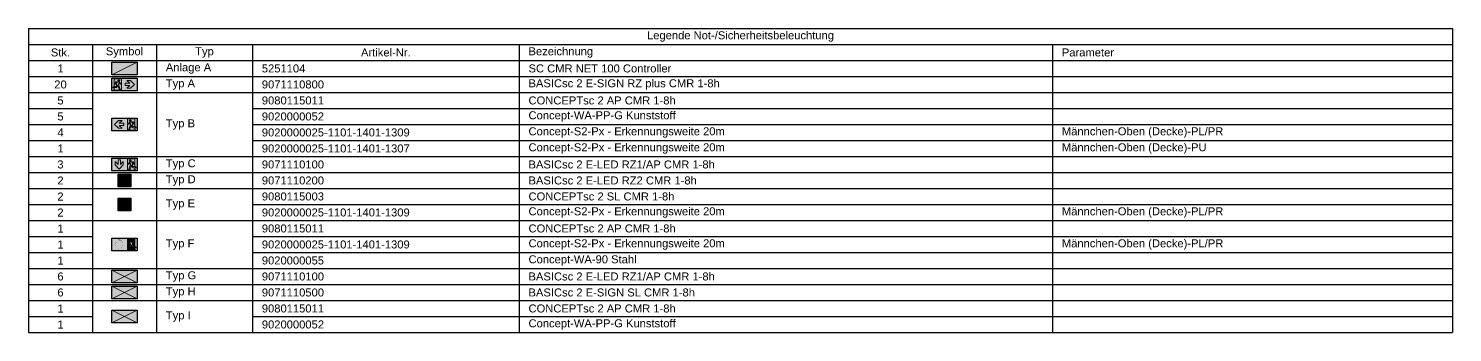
# Model space of a CAD drawing. Header units: millimetres. Extents: x 0 to 219001, y 0 to 181336.
# Drawn here: x 151183 to 219001, y 53413 to 67891 of the extents above; entities that cross this region are included whole.
import ezdxf
from ezdxf.enums import TextEntityAlignment as Align

# ---------------------------------------------------------------- set-up
doc = ezdxf.new("R2010")
doc.units = ezdxf.units.MM
doc.linetypes.add('PUNKT', pattern=[0.25, 0, -0.25])
for name, color, linetype in [('din_SIBEL_31_color_white', 255, 'Continuous'), ('din_SIBEL_70_legend_white', 7, 'Continuous'), ('din_SIBEL_70_legend_yellow', 40, 'Continuous')]:
    doc.layers.add(name, color=color, linetype=linetype)
doc.layers.add('din_SIBEL_32_color_black', color=250, linetype='Continuous', lineweight=0)
doc.layers.add('DIN_SIBEL_40_UMRISS', color=250, linetype='Continuous', plot=False)
for name, color, linetype, true_color in [('din_SIBEL_50_type_name', 114, 'Continuous', 0x20a956), ('din_SIBEL_51_typenumber', 114, 'Continuous', 0x20a956), ('din_SIBEL_52_info', 114, 'Continuous', 0x20a956), ('din_SIBEL_53_additional_1', 114, 'Continuous', 0x20a956), ('din_SIBEL_54_additional_2', 114, 'Continuous', 0x20a956), ('din_SIBEL_61_labeling', 114, 'Continuous', 0x20a956), ('din_SIBEL_70_legend_green', 114, 'Continuous', 0x20a956)]:
    doc.layers.add(name, color=color, linetype=linetype, true_color=true_color)
doc.styles.get("Standard").update_dxf_attribs({"font": 'arial.ttf'})

# ---------------------------------------------------------------- blocks, each defined once
blk = doc.blocks.new('*T232')
at = {"layer": 'din_SIBEL_70_legend_white', "color": 0, "linetype": 'ByBlock', "lineweight": -2}
for p, q in [((0, 0), (67818, 0)), ((0, 0), (0, -14478)), ((67818, 0), (67818, -14478)), ((0, -762), (67818, -762)), ((3048, -762), (3048, -6096)), ((6096, -762), (6096, -6096)), ((10668, -762), (10668, -14478)), ((23368, -762), (23368, -14478)), ((48768, -762), (48768, -14478)), ((0, -1524), (67818, -1524)), ((0, -2286), (67818, -2286)), ((0, -3048), (67818, -3048)), ((0, -3810), (3048, -3810)), ((10668, -3810), (67818, -3810)), ((0, -4572), (3048, -4572)), ((10668, -4572), (67818, -4572)), ((0, -5334), (3048, -5334)), ((10668, -5334), (67818, -5334)), ((0, -6096), (67818, -6096)), ((3048, -6096), (3048, -9144)), ((6096, -6096), (6096, -9144)), ((0, -6858), (67818, -6858)), ((0, -7620), (67818, -7620)), ((0, -8382), (3048, -8382)), ((10668, -8382), (67818, -8382)), ((0, -9144), (67818, -9144)), ((3048, -9144), (3048, -11430)), ((6096, -9144), (6096, -11430)), ((0, -9906), (3048, -9906)), ((10668, -9906), (67818, -9906)), ((0, -10668), (3048, -10668)), ((10668, -10668), (67818, -10668)), ((0, -11430), (67818, -11430)), ((3048, -11430), (3048, -14478)), ((6096, -11430), (6096, -14478)), ((0, -12192), (67818, -12192)), ((0, -12954), (67818, -12954)), ((0, -13716), (3048, -13716)), ((10668, -13716), (67818, -13716)), ((0, -14478), (67818, -14478))]:
    blk.add_line(p, q, dxfattribs=at)
at = {"layer": 'din_SIBEL_70_legend_white', "color": 0, "char_height": 381}
for s, insert, width, attachment_point in [('Legende Not-/Sicherheitsbeleuchtung', (33909, -381), 67518, 5), ('Stk.', (1524, -1143), 2748, 5), ('Symbol', (4572, -1143), 2748, 5), ('Typ', (8382, -1143), 4272, 5), ('Artikel-Nr.', (17018, -1143), 12400, 5), ('  Bezeichnung', (23518, -1143), 25100, 4), ('  Parameter', (48918, -1143), 18750, 4), ('1', (1524, -1905), 2748, 5), ('  Anlage A', (6246, -1905), 4272, 4), ('  5251104', (10818, -1905), 12400, 4), ('  SC CMR NET 100 Controller', (23518, -1905), 25100, 4), ('20', (1524, -2667), 2748, 5), ('  Typ A', (6246, -2667), 4272, 4), ('  9071110800', (10818, -2667), 12400, 4), ('  BASICsc 2 E-SIGN RZ plus CMR 1-8h', (23518, -2667), 25100, 4), ('5', (1524, -3429), 2748, 5), ('  9080115011', (10818, -3429), 12400, 4), ('  CONCEPTsc 2 AP CMR 1-8h', (23518, -3429), 25100, 4), ('5', (1524, -4191), 2748, 5), ('  9020000052', (10818, -4191), 12400, 4), ('  Concept-WA-PP-G Kunststoff', (23518, -4191), 25100, 4), ('  Typ B', (6246, -4572), 4272, 4), ('  Concept-S2-Px - Erkennungsweite 20m', (23518, -4953), 25100, 4), ('  Männchen-Oben (Decke)-PL/PR', (48918, -4953), 18750, 4), ('4', (1524, -4953), 2748, 5), ('  9020000025-1101-1401-1309', (10818, -4953), 12400, 4), ('1', (1524, -5715), 2748, 5), ('  9020000025-1101-1401-1307', (10818, -5715), 12400, 4), ('  Concept-S2-Px - Erkennungsweite 20m', (23518, -5715), 25100, 4), ('  Männchen-Oben (Decke)-PU', (48918, -5715), 18750, 4), ('3', (1524, -6477), 2748, 5), ('  Typ C', (6246, -6477), 4272, 4), ('  9071110100', (10818, -6477), 12400, 4), ('  BASICsc 2 E-LED RZ1/AP CMR 1-8h', (23518, -6477), 25100, 4), ('2', (1524, -7239), 2748, 5), ('  Typ D', (6246, -7239), 4272, 4), ('  9071110200', (10818, -7239), 12400, 4), ('  BASICsc 2 E-LED RZ2 CMR 1-8h', (23518, -7239), 25100, 4), ('2', (1524, -8001), 2748, 5), ('  Typ E', (6246, -8382), 4272, 4), ('  9080115003', (10818, -8001), 12400, 4), ('  CONCEPTsc 2 SL CMR 1-8h', (23518, -8001), 25100, 4), ('2', (1524, -8763), 2748, 5), ('  9020000025-1101-1401-1309', (10818, -8763), 12400, 4), ('  Concept-S2-Px - Erkennungsweite 20m', (23518, -8763), 25100, 4), ('  Männchen-Oben (Decke)-PL/PR', (48918, -8763), 18750, 4), ('1', (1524, -9525), 2748, 5), ('  9080115011', (10818, -9525), 12400, 4), ('  CONCEPTsc 2 AP CMR 1-8h', (23518, -9525), 25100, 4), ('1', (1524, -10287), 2748, 5), ('  Typ F', (6246, -10287), 4272, 4), ('  9020000025-1101-1401-1309', (10818, -10287), 12400, 4), ('  Concept-S2-Px - Erkennungsweite 20m', (23518, -10287), 25100, 4), ('  Männchen-Oben (Decke)-PL/PR', (48918, -10287), 18750, 4), ('  9020000055', (10818, -11049), 12400, 4), ('  Concept-WA-90 Stahl', (23518, -11049), 25100, 4), ('1', (1524, -11049), 2748, 5), ('6', (1524, -11811), 2748, 5), ('  Typ G', (6246, -11811), 4272, 4), ('  9071110100', (10818, -11811), 12400, 4), ('  BASICsc 2 E-LED RZ1/AP CMR 1-8h', (23518, -11811), 25100, 4), ('6', (1524, -12573), 2748, 5), ('  Typ H', (6246, -12573), 4272, 4), ('  9071110500', (10818, -12573), 12400, 4), ('  BASICsc 2 E-SIGN SL CMR 1-8h', (23518, -12573), 25100, 4), ('1', (1524, -13335), 2748, 5), ('  Typ I', (6246, -13716), 4272, 4), ('  9080115011', (10818, -13335), 12400, 4), ('  CONCEPTsc 2 AP CMR 1-8h', (23518, -13335), 25100, 4), ('1', (1524, -14097), 2748, 5), ('  9020000052', (10818, -14097), 12400, 4), ('  Concept-WA-PP-G Kunststoff', (23518, -14097), 25100, 4)]:
    blk.add_mtext(s, dxfattribs=dict(at, insert=insert, width=width, attachment_point=attachment_point))
blk = doc.blocks.new('STANDARDMASK_SYSTEM')
h = blk.add_hatch(color=256)
h.dxf.hatch_style = 1
h.paths.add_polyline_path([(-326, 0), (-326, -330), (326, 0)])
at = {"layer": 'din_SIBEL_31_color_white'}
h = blk.add_hatch(color=256, dxfattribs=at)
h.dxf.hatch_style = 1
h.paths.add_polyline_path([(326, 0), (-326, -330), (326, -330)])
at = {"layer": 'din_SIBEL_32_color_black'}
blk.add_line((326, 0), (-326, -330), dxfattribs=at)
blk.add_lwpolyline([(-326, -330), (-326, 0), (326, 0), (326, -330)], close=True, dxfattribs=at)
at = {"layer": 'DIN_SIBEL_40_UMRISS'}
blk.add_lwpolyline([(-326, 0), (326, 0), (326, -330), (-326, -330)], close=True, dxfattribs=at)
at = {"layer": 'din_SIBEL_50_type_name', "flags": 9}
blk.add_attdef('TYPE', (-326, 18), '', height=25, dxfattribs=at)
at = {"layer": 'din_SIBEL_51_typenumber', "flags": 8}
blk.add_attdef('TYPENUMBER', text='', height=250, dxfattribs=at).set_placement((362, -22), align=Align.TOP_LEFT)
blk.add_attdef('TYPENAME', text='', height=75, dxfattribs=at).set_placement((0, -371), align=Align.TOP_CENTER)
at = {"layer": 'din_SIBEL_52_info', "flags": 8}
blk.add_attdef('INFOTEXT', text='', height=75, dxfattribs=at).set_placement((0, -466), align=Align.TOP_CENTER)
at = {"layer": 'din_SIBEL_53_additional_1', "flags": 8}
blk.add_attdef('ADDITIONAL_1', text='', height=75, dxfattribs=at).set_placement((0, -571), align=Align.TOP_CENTER)
at = {"layer": 'din_SIBEL_54_additional_2', "flags": 8}
blk.add_attdef('ADDITIONAL_2', text='', height=75, dxfattribs=at).set_placement((0, -671), align=Align.TOP_CENTER)
blk = doc.blocks.new('STANDARDMASK_RZ_PR')
h = blk.add_hatch(color=256)
h.dxf.hatch_style = 1
h.paths.add_polyline_path([(-326, 0), (-326, -330), (328, -330), (328, 0)])
h.paths.add_polyline_path([(63, -60), (151, -60), (257, -162), (151, -263), (63, -263), (138, -192), (18, -192), (18, -132), (138, -132)], flags=16)
h.paths.add_polyline_path([(-76, -137), (-104, -137, -0.239952), (-107, -135), (-131, -103, 0.239952), (-146, -96), (-212, -96, 0.284079), (-232, -108), (-249, -141, 1), (-232, -149), (-216, -116, -0.284079), (-212, -114), (-190, -114), (-204, -152, 0.068786), (-207, -167), (-211, -218, -0.391902), (-214, -221), (-264, -221, 0.363159), (-295, -247), (-264, -247), (-214, -247, 0.391902), (-185, -220), (-181, -176), (-141, -274, 0.304268), (-127, -283), (-109, -283), (-156, -168, -0.187349), (-156, -165), (-143, -128, -0.599876), (-136, -127), (-122, -146, 0.239952), (-104, -156), (-76, -156), (-76, -291), (-95, -309), (-129, -309), (-110, -291), (-130, -291, 0.198912), (-141, -295), (-155, -309), (-282, -309), (-264, -291), (-264, -253), (-301, -253, -0.414214), (-264, -216), (-264, -21), (-76, -21)], flags=16)
h.paths.add_polyline_path([(-168, -66, -1), (-123, -66, -1)], flags=0)
h = blk.add_hatch(color=256)
h.dxf.hatch_style = 1
h.paths.add_polyline_path([(-168, -66, 1), (-123, -66, 1)])
at = {"layer": 'din_SIBEL_31_color_white'}
h = blk.add_hatch(color=256, dxfattribs=at)
h.dxf.hatch_style = 1
h.paths.add_polyline_path([(151, -60), (63, -60), (138, -132), (18, -132), (18, -192), (138, -192), (63, -263), (151, -263), (257, -162)])
h.paths.add_polyline_path([(-146, -96, -0.239952), (-131, -103), (-107, -135, 0.239952), (-104, -137), (-76, -137), (-76, -21), (-264, -21), (-264, -216, 0.414214), (-301, -253), (-264, -253), (-264, -291), (-282, -309), (-155, -309), (-141, -295, -0.198912), (-130, -291), (-110, -291), (-129, -309), (-95, -309), (-76, -291), (-76, -156), (-104, -156, -0.239952), (-122, -146), (-136, -127, 0.599876), (-143, -128), (-156, -165, 0.187349), (-156, -168), (-109, -283), (-127, -283, -0.304268), (-141, -274), (-181, -176), (-185, -220, -0.391902), (-214, -247), (-264, -247), (-295, -247, -0.363159), (-264, -221), (-214, -221, 0.391902), (-211, -218), (-207, -167, -0.068786), (-204, -152), (-190, -114), (-212, -114, 0.284079), (-216, -116), (-232, -149, -1), (-249, -141), (-232, -108, -0.284079), (-212, -96)])
h.paths.add_polyline_path([(-168, -66, -1), (-123, -66, -1)], flags=16)
at = {"layer": 'din_SIBEL_32_color_black'}
for points in [[(328, -330), (328, 0), (-326, 0), (-326, -330)], [(151, -60), (63, -60), (138, -132), (18, -132), (18, -192), (138, -192), (63, -263), (151, -263), (257, -162)]]:
    blk.add_lwpolyline(points, close=True, dxfattribs=at)
for points in [[(-76, -137), (-76, -21), (-264, -21), (-264, -216, 0.414214), (-301, -253), (-264, -253), (-264, -291), (-282, -309), (-155, -309), (-141, -295, -0.198912), (-130, -291), (-110, -291), (-129, -309), (-95, -309), (-76, -291), (-76, -156)], [(-76, -137), (-104, -137, -0.239952), (-107, -135), (-131, -103, 0.239952), (-146, -96), (-212, -96, 0.284079), (-232, -108), (-249, -141, 1), (-232, -149), (-216, -116, -0.284079), (-212, -114), (-190, -114), (-204, -152, 0.068786), (-207, -167), (-211, -218, -0.391902), (-214, -221), (-264, -221, 0.363159), (-295, -247), (-264, -247), (-214, -247, 0.391902), (-185, -220), (-181, -176), (-141, -274, 0.304268), (-127, -283), (-109, -283), (-156, -168, -0.187349), (-156, -165), (-143, -128, -0.599876), (-136, -127), (-122, -146, 0.239952), (-104, -156), (-76, -156)]]:
    blk.add_lwpolyline(points, format="xyb", dxfattribs=at)
blk.add_circle((-146, -66), 22.5, dxfattribs=at)
at = {"layer": 'DIN_SIBEL_40_UMRISS'}
blk.add_lwpolyline([(-326, 0), (328, 0), (328, -330), (-326, -330)], close=True, dxfattribs=at)
at = {"flags": 9}
for tag in ['NODEID1', 'NODEID2']:
    blk.add_attdef(tag, (0, 0), '', height=0.2, dxfattribs=at)
at = {"layer": 'din_SIBEL_50_type_name', "flags": 9}
blk.add_attdef('TYPE', (-326, 18), '', height=25, dxfattribs=at)
at = {"layer": 'din_SIBEL_51_typenumber', "flags": 8}
blk.add_attdef('TYPENUMBER', text='', height=250, dxfattribs=at).set_placement((336, 0), align=Align.TOP_LEFT)
blk.add_attdef('TYPENAME', text='', height=75, dxfattribs=at).set_placement((0, -350), align=Align.TOP_CENTER)
at = {"layer": 'din_SIBEL_52_info', "flags": 8}
blk.add_attdef('INFOTEXT', text='', height=75, dxfattribs=at).set_placement((0, -445), align=Align.TOP_CENTER)
at = {"layer": 'din_SIBEL_53_additional_1', "flags": 8}
blk.add_attdef('ADDITIONAL_1', text='', height=75, dxfattribs=at).set_placement((0, -731), align=Align.TOP_CENTER)
at = {"layer": 'din_SIBEL_54_additional_2', "flags": 8}
blk.add_attdef('ADDITIONAL_2', text='', height=75, dxfattribs=at).set_placement((0, -831), align=Align.TOP_CENTER)
at = {"layer": 'din_SIBEL_61_labeling', "flags": 8}
for tag, p in [('LABELING1', (0, -540)), ('LABELING2', (0, -635))]:
    blk.add_attdef(tag, text='', height=75, dxfattribs=at).set_placement(p, align=Align.TOP_CENTER)
blk = doc.blocks.new('STANDARDMASK_RZ_PL')
h = blk.add_hatch(color=256)
h.dxf.hatch_style = 1
h.paths.add_polyline_path([(327, 0), (-327, 0), (-327, -330), (327, -330)])
h.paths.add_polyline_path([(-149, -60), (-62, -60), (-137, -132), (-17, -132), (-17, -192), (-137, -192), (-62, -263), (-149, -263), (-255, -162)], flags=16)
edge = h.paths.add_edge_path(flags=16)
edge.add_line((78, -21), (265, -21))
edge.add_line((265, -21), (265, -216))
edge.add_arc((265, -253), 37.5, 0, 90, ccw=False)
edge.add_line((303, -253), (264, -253))
edge.add_line((264, -253), (264, -291))
edge.add_line((264, -291), (284, -309))
edge.add_line((284, -309), (157, -309))
edge.add_line((157, -309), (142, -295))
edge.add_arc((132, -306), 15, 45, 90)
edge.add_line((132, -291), (112, -291))
edge.add_line((112, -291), (130, -309))
edge.add_line((130, -309), (97, -309))
edge.add_line((97, -309), (78, -291))
edge.add_line((78, -291), (78, -156))
edge.add_line((78, -156), (106, -156))
edge.add_arc((106, -133), 22.5, 270, 323.9726)
edge.add_line((124, -146), (138, -127))
edge.add_arc((141, -129), 3.75, 20.1385, 143.9726, ccw=False)
edge.add_line((145, -128), (158, -165))
edge.add_arc((155, -166), 3.75, -22.3067, 20.1385, ccw=False)
edge.add_line((158, -168), (111, -283))
edge.add_line((111, -283), (129, -283))
edge.add_arc((129, -268), 15, 270, 337.6933)
edge.add_line((143, -274), (183, -176))
edge.add_line((183, -176), (186, -220))
edge.add_arc((216, -217), 30, 184.3987, 270)
edge.add_line((216, -247), (265, -247))
edge.add_line((265, -247), (297, -247))
edge.add_arc((265, -253), 31.9, 10.1642, 90)
edge.add_line((265, -221), (216, -221))
edge.add_arc((216, -217), 3.75, 184.3987, 270, ccw=False)
edge.add_line((212, -218), (208, -167))
edge.add_arc((152, -171), 56.2, 4.3987, 20.1385)
edge.add_line((205, -152), (191, -114))
edge.add_line((191, -114), (214, -114))
edge.add_arc((213, -119), 4.44, 29.0819, 72.3369, ccw=False)
edge.add_line((216, -116), (233, -149))
edge.add_arc((241, -145), 9.74, 206.545, 384.4268)
edge.add_line((250, -141), (234, -108))
edge.add_arc((214, -118), 22.5, 26.5651, 90)
edge.add_line((214, -96), (147, -96))
edge.add_arc((147, -114), 18.7, 90, 143.9726)
edge.add_line((132, -103), (109, -135))
edge.add_arc((106, -133), 3.75, 270, 323.9726, ccw=False)
edge.add_line((106, -137), (78, -137))
edge.add_line((78, -137), (78, -21))
edge = h.paths.add_edge_path(flags=0)
edge.add_arc((147, -66), 22.5, 0, 360)
edge = h.paths.add_edge_path(flags=0)
edge.add_arc((147, -66), 22.5, 0, 360)
h = blk.add_hatch(color=256)
h.dxf.hatch_style = 1
h.paths.add_polyline_path([(170, -66, 1), (125, -66, 1)])
at = {"layer": 'din_SIBEL_31_color_white'}
h = blk.add_hatch(color=256, dxfattribs=at)
h.dxf.hatch_style = 1
h.paths.add_polyline_path([(-62, -60), (-149, -60), (-255, -162), (-149, -263), (-62, -263), (-137, -192), (-17, -192), (-17, -132), (-137, -132)])
edge = h.paths.add_edge_path()
edge.add_line((265, -21), (78, -21))
edge.add_line((78, -21), (78, -137))
edge.add_line((78, -137), (106, -137))
edge.add_arc((106, -133), 3.75, 270, 323.9726)
edge.add_line((109, -135), (132, -103))
edge.add_arc((147, -114), 18.7, 90, 143.9726, ccw=False)
edge.add_line((147, -96), (214, -96))
edge.add_arc((214, -118), 22.5, 26.5651, 90, ccw=False)
edge.add_line((234, -108), (250, -141))
edge.add_arc((241, -145), 9.74, -153.455, 24.4268, ccw=False)
edge.add_line((233, -149), (216, -116))
edge.add_arc((213, -119), 4.44, 29.0819, 72.3369)
edge.add_line((214, -114), (191, -114))
edge.add_line((191, -114), (205, -152))
edge.add_arc((152, -171), 56.2, 4.3987, 20.1385, ccw=False)
edge.add_line((208, -167), (212, -218))
edge.add_arc((216, -217), 3.75, 184.3987, 270)
edge.add_line((216, -221), (265, -221))
edge.add_arc((265, -253), 31.9, 10.1642, 90, ccw=False)
edge.add_line((297, -247), (265, -247))
edge.add_line((265, -247), (216, -247))
edge.add_arc((216, -217), 30, 184.3987, 270, ccw=False)
edge.add_line((186, -220), (183, -176))
edge.add_line((183, -176), (143, -274))
edge.add_arc((129, -268), 15, 270, 337.6933, ccw=False)
edge.add_line((129, -283), (111, -283))
edge.add_line((111, -283), (158, -168))
edge.add_arc((155, -166), 3.75, 337.6933, 380.1385)
edge.add_line((158, -165), (145, -128))
edge.add_arc((141, -129), 3.75, 20.1385, 143.9726)
edge.add_line((138, -127), (124, -146))
edge.add_arc((106, -133), 22.5, 270, 323.9726, ccw=False)
edge.add_line((106, -156), (78, -156))
edge.add_line((78, -156), (78, -291))
edge.add_line((78, -291), (97, -309))
edge.add_line((97, -309), (130, -309))
edge.add_line((130, -309), (112, -291))
edge.add_line((112, -291), (132, -291))
edge.add_arc((132, -306), 15, 45, 90, ccw=False)
edge.add_line((142, -295), (157, -309))
edge.add_line((157, -309), (284, -309))
edge.add_line((284, -309), (264, -291))
edge.add_line((264, -291), (264, -253))
edge.add_line((264, -253), (303, -253))
edge.add_arc((265, -253), 37.5, 0, 90)
edge.add_line((265, -216), (265, -21))
edge = h.paths.add_edge_path(flags=16)
edge.add_arc((147, -66), 22.5, 0, 360)
at = {"layer": 'din_SIBEL_32_color_black'}
blk.add_lwpolyline([(-327, 0), (327, 0)], dxfattribs=at)
for points in [[(-327, -330), (-327, 0), (327, 0), (327, -330)], [(-150, -60), (-63, -60), (-138, -132), (-18, -132), (-18, -192), (-138, -192), (-63, -263), (-150, -263), (-256, -162)]]:
    blk.add_lwpolyline(points, close=True, dxfattribs=at)
for points in [[(77, -137), (77, -21), (264, -21), (264, -216, -0.414214), (302, -253), (264, -253), (264, -291), (283, -309), (156, -309), (141, -295, 0.198912), (131, -291), (111, -291), (129, -309), (96, -309), (77, -291), (77, -156)], [(77, -137), (105, -137, 0.239952), (108, -135), (131, -103, -0.239952), (147, -96), (213, -96, -0.284079), (233, -108), (249, -141, -1), (233, -149), (216, -116, 0.284079), (213, -114), (191, -114), (204, -152, -0.068786), (208, -167), (212, -218, 0.391902), (215, -221), (264, -221, -0.363159), (296, -247), (264, -247), (215, -247, -0.391902), (185, -220), (182, -176), (142, -274, -0.304268), (128, -283), (110, -283), (157, -168, 0.187349), (157, -165), (144, -128, 0.599876), (137, -127), (123, -146, -0.239952), (105, -156), (77, -156)]]:
    blk.add_lwpolyline(points, format="xyb", dxfattribs=at)
blk.add_circle((146, -66), 22.5, dxfattribs=at)
at = {"layer": 'DIN_SIBEL_40_UMRISS'}
blk.add_lwpolyline([(-327, -330), (-327, 0), (327, 0), (327, -330)], close=True, dxfattribs=at)
at = {"flags": 9}
for tag in ['NODEID1', 'NODEID2']:
    blk.add_attdef(tag, (0, 0), '', height=0.2, dxfattribs=at)
at = {"layer": 'din_SIBEL_50_type_name', "flags": 9}
blk.add_attdef('TYPE', (-326, 18), '', height=25, dxfattribs=at)
at = {"layer": 'din_SIBEL_51_typenumber', "flags": 8}
blk.add_attdef('TYPENUMBER', text='', height=250, dxfattribs=at).set_placement((336, 0), align=Align.TOP_LEFT)
blk.add_attdef('TYPENAME', text='', height=75, dxfattribs=at).set_placement((0, -350), align=Align.TOP_CENTER)
at = {"layer": 'din_SIBEL_52_info', "flags": 8}
blk.add_attdef('INFOTEXT', text='', height=75, dxfattribs=at).set_placement((0, -445), align=Align.TOP_CENTER)
at = {"layer": 'din_SIBEL_53_additional_1', "flags": 8}
blk.add_attdef('ADDITIONAL_1', text='', height=75, dxfattribs=at).set_placement((0, -731), align=Align.TOP_CENTER)
at = {"layer": 'din_SIBEL_54_additional_2', "flags": 8}
blk.add_attdef('ADDITIONAL_2', text='', height=75, dxfattribs=at).set_placement((0, -831), align=Align.TOP_CENTER)
at = {"layer": 'din_SIBEL_61_labeling', "flags": 8}
for tag, p in [('LABELING1', (0, -540)), ('LABELING2', (0, -635))]:
    blk.add_attdef(tag, text='', height=75, dxfattribs=at).set_placement(p, align=Align.TOP_CENTER)
blk = doc.blocks.new('STANDARDMASK_RZ_PU')
h = blk.add_hatch(color=256)
h.dxf.hatch_style = 1
h.paths.add_polyline_path([(328, 0), (-326, 0), (-326, -330), (328, -330)])
h.paths.add_polyline_path([(-238, -89), (-166, -164), (-166, -44), (-106, -44), (-106, -164), (-35, -89), (-35, -176), (-136, -282), (-238, -176)], flags=16)
h.paths.add_polyline_path([(78, -21), (265, -21), (265, -216, -0.414214), (303, -253), (265, -253), (265, -291), (284, -309), (157, -309), (142, -295, 0.198912), (132, -291), (112, -291), (130, -309), (97, -309), (78, -291), (78, -156), (106, -156, 0.239952), (124, -146), (138, -127, -0.599876), (145, -128), (158, -165, -0.187349), (158, -168), (111, -283), (129, -283, 0.304268), (143, -274), (183, -176), (186, -220, 0.391902), (216, -247), (265, -247), (297, -247, 0.363159), (265, -221), (216, -221, -0.391902), (212, -218), (208, -167, 0.068786), (205, -152), (191, -114), (214, -114, -0.284079), (217, -116), (234, -149, 1), (250, -141), (234, -108, 0.284079), (214, -96), (147, -96, 0.239952), (132, -103), (109, -135, -0.239952), (106, -137), (78, -137)], flags=16)
h.paths.add_polyline_path([(170, -66, -1), (125, -66, -1)], flags=0)
h.paths.add_polyline_path([(170, -66, 1), (125, -66, 1)], flags=0)
h = blk.add_hatch(color=256)
h.dxf.hatch_style = 1
h.paths.add_polyline_path([(170, -66, 1), (125, -66, 1)])
at = {"layer": 'din_SIBEL_31_color_white'}
h = blk.add_hatch(color=256, dxfattribs=at)
h.dxf.hatch_style = 1
h.paths.add_polyline_path([(-35, -89), (-106, -164), (-106, -44), (-166, -44), (-166, -164), (-238, -89), (-238, -176), (-136, -282), (-35, -176)])
h.paths.add_polyline_path([(265, -21), (78, -21), (78, -137), (106, -137, 0.239952), (109, -135), (132, -103, -0.239952), (147, -96), (214, -96, -0.284079), (234, -108), (250, -141, -1), (234, -149), (217, -116, 0.284079), (214, -114), (191, -114), (205, -152, -0.068786), (208, -167), (212, -218, 0.391902), (216, -221), (265, -221, -0.363159), (297, -247), (265, -247), (216, -247, -0.391902), (186, -220), (183, -176), (143, -274, -0.304268), (129, -283), (111, -283), (158, -168, 0.187349), (158, -165), (145, -128, 0.599876), (138, -127), (124, -146, -0.239952), (106, -156), (78, -156), (78, -291), (97, -309), (130, -309), (112, -291), (132, -291, -0.198912), (142, -295), (157, -309), (284, -309), (265, -291), (265, -253), (303, -253, 0.414214), (265, -216)])
h.paths.add_polyline_path([(170, -66, -1), (125, -66, -1)], flags=16)
at = {"layer": 'din_SIBEL_32_color_black'}
for points in [[(-326, -330), (-326, 0), (328, 0), (328, -330)], [(-238, -176), (-238, -89), (-166, -164), (-166, -44), (-106, -44), (-106, -164), (-35, -89), (-35, -176), (-136, -282)]]:
    blk.add_lwpolyline(points, close=True, dxfattribs=at)
for points in [[(78, -137), (78, -21), (265, -21), (265, -216, -0.414214), (303, -253), (265, -253), (265, -291), (284, -309), (157, -309), (142, -295, 0.198912), (132, -291), (112, -291), (130, -309), (97, -309), (78, -291), (78, -156)], [(78, -137), (106, -137, 0.239952), (109, -135), (132, -103, -0.239952), (147, -96), (214, -96, -0.284079), (234, -108), (250, -141, -1), (234, -149), (217, -116, 0.284079), (214, -114), (191, -114), (205, -152, -0.068786), (208, -167), (212, -218, 0.391902), (216, -221), (265, -221, -0.363159), (297, -247), (265, -247), (216, -247, -0.391902), (186, -220), (183, -176), (143, -274, -0.304268), (129, -283), (111, -283), (158, -168, 0.187349), (158, -165), (145, -128, 0.599876), (138, -127), (124, -146, -0.239952), (106, -156), (78, -156)]]:
    blk.add_lwpolyline(points, format="xyb", dxfattribs=at)
blk.add_circle((147, -66), 22.5, dxfattribs=at)
at = {"layer": 'DIN_SIBEL_40_UMRISS'}
blk.add_lwpolyline([(-326, 0), (328, 0), (328, -330), (-326, -330)], close=True, dxfattribs=at)
at = {"flags": 9}
for tag in ['NODEID1', 'NODEID2']:
    blk.add_attdef(tag, (0, 0), '', height=0.2, dxfattribs=at)
at = {"layer": 'din_SIBEL_50_type_name', "flags": 9}
blk.add_attdef('TYPE', (-326, 18), '', height=25, dxfattribs=at)
at = {"layer": 'din_SIBEL_51_typenumber', "flags": 8}
blk.add_attdef('TYPENUMBER', text='', height=250, dxfattribs=at).set_placement((336, 0), align=Align.TOP_LEFT)
blk.add_attdef('TYPENAME', text='', height=75, dxfattribs=at).set_placement((0, -350), align=Align.TOP_CENTER)
at = {"layer": 'din_SIBEL_52_info', "flags": 8}
blk.add_attdef('INFOTEXT', text='', height=75, dxfattribs=at).set_placement((0, -445), align=Align.TOP_CENTER)
at = {"layer": 'din_SIBEL_53_additional_1', "flags": 8}
blk.add_attdef('ADDITIONAL_1', text='', height=75, dxfattribs=at).set_placement((0, -731), align=Align.TOP_CENTER)
at = {"layer": 'din_SIBEL_54_additional_2', "flags": 8}
blk.add_attdef('ADDITIONAL_2', text='', height=75, dxfattribs=at).set_placement((0, -831), align=Align.TOP_CENTER)
at = {"layer": 'din_SIBEL_61_labeling', "flags": 8}
for tag, p in [('LABELING1', (0, -540)), ('LABELING2', (0, -635))]:
    blk.add_attdef(tag, text='', height=75, dxfattribs=at).set_placement(p, align=Align.TOP_CENTER)
blk = doc.blocks.new('STANDARDMASK_RZ_PLPR')
h = blk.add_hatch(color=256)
h.dxf.hatch_style = 1
h.paths.add_polyline_path([(328, 330), (-326, 330), (-326, 0), (328, 0)])
h.paths.add_polyline_path([(78, 137), (106, 137, -0.239952), (109, 135), (132, 103, 0.239952), (147, 96), (214, 96, 0.284079), (234, 108), (250, 141, 1), (234, 149), (217, 116, -0.284079), (214, 114), (191, 114), (205, 152, 0.068786), (208, 167), (212, 218, -0.391902), (216, 221), (265, 221, 0.363159), (297, 247), (265, 247), (216, 247, 0.391902), (186, 220), (183, 176), (143, 274, 0.304268), (129, 283), (111, 283), (158, 168, -0.187349), (158, 165), (145, 128, -0.599876), (138, 127), (124, 146, 0.239952), (106, 156), (78, 156), (78, 291), (97, 309), (130, 309), (112, 291), (132, 291, 0.198912), (142, 295), (157, 309), (284, 309), (265, 291), (265, 253), (303, 253, -0.414214), (265, 216), (265, 21), (78, 21)], flags=16)
h.paths.add_polyline_path([(-17, 132), (-137, 132), (-62, 60), (-149, 60), (-255, 162), (-149, 263), (-62, 263), (-137, 192), (-17, 192)], flags=16)
h.paths.add_polyline_path([(170, 66, -1), (125, 66, -1)], flags=0)
h.paths.add_polyline_path([(328, 0), (-326, 0), (-326, -330), (328, -330)])
h.paths.add_polyline_path([(-17, -132), (-17, -192), (-137, -192), (-62, -263), (-149, -263), (-255, -162), (-149, -60), (-62, -60), (-137, -132)], flags=16)
h.paths.add_polyline_path([(78, -21), (265, -21), (265, -216, -0.414214), (303, -253), (265, -253), (265, -291), (284, -309), (157, -309), (142, -295, 0.198912), (132, -291), (112, -291), (130, -309), (97, -309), (78, -291), (78, -156), (106, -156, 0.239952), (124, -146), (138, -127, -0.599876), (145, -128), (158, -165, -0.187349), (158, -168), (111, -283), (129, -283, 0.304268), (143, -274), (183, -176), (186, -220, 0.391902), (216, -247), (265, -247), (297, -247, 0.363159), (265, -221), (216, -221, -0.391902), (212, -218), (208, -167, 0.068786), (205, -152), (191, -114), (214, -114, -0.284079), (217, -116), (234, -149, 1), (250, -141), (234, -108, 0.284079), (214, -96), (147, -96, 0.239952), (132, -103), (109, -135, -0.239952), (106, -137), (78, -137)], flags=16)
h.paths.add_polyline_path([(125, -66, -1), (170, -66, -1)], flags=0)
h = blk.add_hatch(color=256)
h.dxf.hatch_style = 1
h.paths.add_polyline_path([(170, 66, 1), (125, 66, 1)])
h.paths.add_polyline_path([(170, -66, 1), (125, -66, 1)])
at = {"layer": 'din_SIBEL_31_color_white'}
h = blk.add_hatch(color=256, dxfattribs=at)
h.dxf.hatch_style = 1
h.paths.add_polyline_path([(-17, 192), (-137, 192), (-62, 263), (-149, 263), (-255, 162), (-149, 60), (-62, 60), (-137, 132), (-17, 132)])
h.paths.add_polyline_path([(111, 283), (129, 283, -0.304268), (143, 274), (183, 176), (186, 220, -0.391902), (216, 247), (265, 247), (297, 247, -0.363159), (265, 221), (216, 221, 0.391902), (212, 218), (208, 167, -0.068786), (205, 152), (191, 114), (214, 114, 0.284079), (217, 116), (234, 149, -1), (250, 141), (234, 108, -0.284079), (214, 96), (147, 96, -0.239952), (132, 103), (109, 135, 0.239952), (106, 137), (78, 137), (78, 21), (265, 21), (265, 216, 0.414214), (303, 253), (265, 253), (265, 291), (284, 309), (157, 309), (142, 295, -0.198912), (132, 291), (112, 291), (130, 309), (97, 309), (78, 291), (78, 156), (106, 156, -0.239952), (124, 146), (138, 127, 0.599876), (145, 128), (158, 165, 0.187349), (158, 168)])
h.paths.add_polyline_path([(170, 66, -1), (125, 66, -1)], flags=16)
h.paths.add_polyline_path([(-62, -60), (-149, -60), (-255, -162), (-149, -263), (-62, -263), (-137, -192), (-17, -192), (-17, -132), (-137, -132)])
h.paths.add_polyline_path([(265, -21), (78, -21), (78, -137), (106, -137, 0.239952), (109, -135), (132, -103, -0.239952), (147, -96), (214, -96, -0.284079), (234, -108), (250, -141, -1), (234, -149), (217, -116, 0.284079), (214, -114), (191, -114), (205, -152, -0.068786), (208, -167), (212, -218, 0.391902), (216, -221), (265, -221, -0.363159), (297, -247), (265, -247), (216, -247, -0.391902), (186, -220), (183, -176), (143, -274, -0.304268), (129, -283), (111, -283), (158, -168, 0.187349), (158, -165), (145, -128, 0.599876), (138, -127), (124, -146, -0.239952), (106, -156), (78, -156), (78, -291), (97, -309), (130, -309), (112, -291), (132, -291, -0.198912), (142, -295), (157, -309), (284, -309), (265, -291), (265, -253), (303, -253, 0.414214), (265, -216)])
h.paths.add_polyline_path([(125, -66, -1), (170, -66, -1)], flags=16)
at = {"layer": 'din_SIBEL_32_color_black'}
for points in [[(-326, 330), (-326, 0), (328, 0), (328, 330)], [(-149, 60), (-62, 60), (-137, 132), (-17, 132), (-17, 192), (-137, 192), (-62, 263), (-149, 263), (-255, 162)], [(-326, -330), (-326, 0), (328, 0), (328, -330)], [(-149, -60), (-62, -60), (-137, -132), (-17, -132), (-17, -192), (-137, -192), (-62, -263), (-149, -263), (-255, -162)]]:
    blk.add_lwpolyline(points, close=True, dxfattribs=at)
blk.add_lwpolyline([(-326, 0), (328, 0)], dxfattribs=at)
for points in [[(78, 137), (78, 21), (265, 21), (265, 216, 0.414214), (303, 253), (265, 253), (265, 291), (284, 309), (157, 309), (142, 295, -0.198912), (132, 291), (112, 291), (130, 309), (97, 309), (78, 291), (78, 156)], [(78, 137), (106, 137, -0.239952), (109, 135), (132, 103, 0.239952), (147, 96), (214, 96, 0.284079), (234, 108), (250, 141, 1), (234, 149), (217, 116, -0.284079), (214, 114), (191, 114), (205, 152, 0.068786), (208, 167), (212, 218, -0.391902), (216, 221), (265, 221, 0.363159), (297, 247), (265, 247), (216, 247, 0.391902), (186, 220), (183, 176), (143, 274, 0.304268), (129, 283), (111, 283), (158, 168, -0.187349), (158, 165), (145, 128, -0.599876), (138, 127), (124, 146, 0.239952), (106, 156), (78, 156)], [(78, -137), (78, -21), (265, -21), (265, -216, -0.414214), (303, -253), (265, -253), (265, -291), (284, -309), (157, -309), (142, -295, 0.198912), (132, -291), (112, -291), (130, -309), (97, -309), (78, -291), (78, -156)], [(78, -137), (106, -137, 0.239952), (109, -135), (132, -103, -0.239952), (147, -96), (214, -96, -0.284079), (234, -108), (250, -141, -1), (234, -149), (217, -116, 0.284079), (214, -114), (191, -114), (205, -152, -0.068786), (208, -167), (212, -218, 0.391902), (216, -221), (265, -221, -0.363159), (297, -247), (265, -247), (216, -247, -0.391902), (186, -220), (183, -176), (143, -274, -0.304268), (129, -283), (111, -283), (158, -168, 0.187349), (158, -165), (145, -128, 0.599876), (138, -127), (124, -146, -0.239952), (106, -156), (78, -156)]]:
    blk.add_lwpolyline(points, format="xyb", dxfattribs=at)
for centre in [(147, 66), (147, -66)]:
    blk.add_circle(centre, 22.5, dxfattribs=at)
at = {"layer": 'DIN_SIBEL_40_UMRISS'}
blk.add_lwpolyline([(-326, 330), (328, 330), (328, -330), (-326, -330)], close=True, dxfattribs=at)
at = {"flags": 9}
for tag in ['NODEID1', 'NODEID2']:
    blk.add_attdef(tag, (0, 0), '', height=0.2, dxfattribs=at)
at = {"layer": 'din_SIBEL_50_type_name', "flags": 9}
blk.add_attdef('TYPE', (-326, 340), '', height=25, dxfattribs=at)
at = {"layer": 'din_SIBEL_51_typenumber', "flags": 8}
blk.add_attdef('TYPENUMBER', text='', height=250, dxfattribs=at).set_placement((336, 0), align=Align.TOP_LEFT)
blk.add_attdef('TYPENAME', text='', height=75, dxfattribs=at).set_placement((0, -350), align=Align.TOP_CENTER)
at = {"layer": 'din_SIBEL_52_info', "flags": 8}
blk.add_attdef('INFOTEXT', text='', height=75, dxfattribs=at).set_placement((0, -445), align=Align.TOP_CENTER)
at = {"layer": 'din_SIBEL_53_additional_1', "flags": 8}
blk.add_attdef('ADDITIONAL_1', text='', height=75, dxfattribs=at).set_placement((0, -731), align=Align.TOP_CENTER)
at = {"layer": 'din_SIBEL_54_additional_2', "flags": 8}
blk.add_attdef('ADDITIONAL_2', text='', height=75, dxfattribs=at).set_placement((0, -831), align=Align.TOP_CENTER)
at = {"layer": 'din_SIBEL_61_labeling', "flags": 8}
for tag, p in [('LABELING1', (0, -540)), ('LABELING2', (0, -635))]:
    blk.add_attdef(tag, text='', height=75, dxfattribs=at).set_placement(p, align=Align.TOP_CENTER)
blk = doc.blocks.new('STANDARD_RZ_00_SYM')
h = blk.add_hatch(color=256)
h.dxf.hatch_style = 1
edge = h.paths.add_edge_path(flags=16)
edge.add_line((78, -21), (265, -21))
edge.add_line((265, -21), (265, -216))
edge.add_arc((265, -253), 37.5, 0, 90, ccw=False)
edge.add_line((303, -253), (264, -253))
edge.add_line((264, -253), (264, -291))
edge.add_line((264, -291), (284, -309))
edge.add_line((284, -309), (157, -309))
edge.add_line((157, -309), (142, -295))
edge.add_arc((132, -306), 15, 45, 90)
edge.add_line((132, -291), (112, -291))
edge.add_line((112, -291), (130, -309))
edge.add_line((130, -309), (97, -309))
edge.add_line((97, -309), (78, -291))
edge.add_line((78, -291), (78, -156))
edge.add_line((78, -156), (106, -156))
edge.add_arc((106, -133), 22.5, 270, 323.9726)
edge.add_line((124, -146), (138, -127))
edge.add_arc((141, -129), 3.75, 20.1385, 143.9726, ccw=False)
edge.add_line((145, -128), (158, -165))
edge.add_arc((155, -166), 3.75, -22.3067, 20.1385, ccw=False)
edge.add_line((158, -168), (111, -283))
edge.add_line((111, -283), (129, -283))
edge.add_arc((129, -268), 15, 270, 337.6933)
edge.add_line((143, -274), (183, -176))
edge.add_line((183, -176), (186, -220))
edge.add_arc((216, -217), 30, 184.3987, 270)
edge.add_line((216, -247), (265, -247))
edge.add_line((265, -247), (297, -247))
edge.add_arc((265, -253), 31.9, 10.1642, 90)
edge.add_line((265, -221), (216, -221))
edge.add_arc((216, -217), 3.75, 184.3987, 270, ccw=False)
edge.add_line((212, -218), (208, -167))
edge.add_arc((152, -171), 56.2, 4.3987, 20.1385)
edge.add_line((205, -152), (191, -114))
edge.add_line((191, -114), (214, -114))
edge.add_arc((213, -119), 4.44, 29.0819, 72.3369, ccw=False)
edge.add_line((216, -116), (233, -149))
edge.add_arc((241, -145), 9.74, 206.545, 384.4268)
edge.add_line((250, -141), (234, -108))
edge.add_arc((214, -118), 22.5, 26.5651, 90)
edge.add_line((214, -96), (147, -96))
edge.add_arc((147, -114), 18.7, 90, 143.9726)
edge.add_line((132, -103), (109, -135))
edge.add_arc((106, -133), 3.75, 270, 323.9726, ccw=False)
edge.add_line((106, -137), (78, -137))
edge.add_line((78, -137), (78, -21))
edge = h.paths.add_edge_path(flags=0)
edge.add_arc((147, -66), 22.5, 0, 360)
edge = h.paths.add_edge_path(flags=0)
edge.add_arc((147, -66), 22.5, 0, 360)
h.paths.add_polyline_path([(-327, 0), (-327, -330), (327, -330), (327, 0)])
h = blk.add_hatch(color=256)
h.dxf.hatch_style = 1
h.paths.add_polyline_path([(170, -66, 1), (125, -66, 1)])
at = {"layer": 'din_SIBEL_31_color_white'}
h = blk.add_hatch(color=256, dxfattribs=at)
h.dxf.hatch_style = 1
edge = h.paths.add_edge_path()
edge.add_line((265, -21), (78, -21))
edge.add_line((78, -21), (78, -137))
edge.add_line((78, -137), (106, -137))
edge.add_arc((106, -133), 3.75, 270, 323.9726)
edge.add_line((109, -135), (132, -103))
edge.add_arc((147, -114), 18.7, 90, 143.9726, ccw=False)
edge.add_line((147, -96), (214, -96))
edge.add_arc((214, -118), 22.5, 26.5651, 90, ccw=False)
edge.add_line((234, -108), (250, -141))
edge.add_arc((241, -145), 9.74, -153.455, 24.4268, ccw=False)
edge.add_line((233, -149), (216, -116))
edge.add_arc((213, -119), 4.44, 29.0819, 72.3369)
edge.add_line((214, -114), (191, -114))
edge.add_line((191, -114), (205, -152))
edge.add_arc((152, -171), 56.2, 4.3987, 20.1385, ccw=False)
edge.add_line((208, -167), (212, -218))
edge.add_arc((216, -217), 3.75, 184.3987, 270)
edge.add_line((216, -221), (265, -221))
edge.add_arc((265, -253), 31.9, 10.1642, 90, ccw=False)
edge.add_line((297, -247), (265, -247))
edge.add_line((265, -247), (216, -247))
edge.add_arc((216, -217), 30, 184.3987, 270, ccw=False)
edge.add_line((186, -220), (183, -176))
edge.add_line((183, -176), (143, -274))
edge.add_arc((129, -268), 15, 270, 337.6933, ccw=False)
edge.add_line((129, -283), (111, -283))
edge.add_line((111, -283), (158, -168))
edge.add_arc((155, -166), 3.75, 337.6933, 380.1385)
edge.add_line((158, -165), (145, -128))
edge.add_arc((141, -129), 3.75, 20.1385, 143.9726)
edge.add_line((138, -127), (124, -146))
edge.add_arc((106, -133), 22.5, 270, 323.9726, ccw=False)
edge.add_line((106, -156), (78, -156))
edge.add_line((78, -156), (78, -291))
edge.add_line((78, -291), (97, -309))
edge.add_line((97, -309), (130, -309))
edge.add_line((130, -309), (112, -291))
edge.add_line((112, -291), (132, -291))
edge.add_arc((132, -306), 15, 45, 90, ccw=False)
edge.add_line((142, -295), (157, -309))
edge.add_line((157, -309), (284, -309))
edge.add_line((284, -309), (264, -291))
edge.add_line((264, -291), (264, -253))
edge.add_line((264, -253), (303, -253))
edge.add_arc((265, -253), 37.5, 0, 90)
edge.add_line((265, -216), (265, -21))
edge = h.paths.add_edge_path(flags=16)
edge.add_arc((147, -66), 22.5, 0, 360)
at = {"layer": 'din_SIBEL_31_color_white', "color": 255, "linetype": 'PUNKT', "ltscale": 8, "const_width": 1}
blk.add_lwpolyline([(-150, -62), (-63, -62), (-138, -133), (-18, -133), (-18, -193), (-138, -193), (-63, -264), (-150, -264), (-256, -163)], close=True, dxfattribs=at)
at = {"layer": 'din_SIBEL_31_color_white', "linetype": 'PUNKT', "ltscale": 5, "const_width": 2}
blk.add_lwpolyline([(-36, -176), (-36, -89), (-107, -164), (-107, -44), (-167, -44), (-167, -164), (-238, -89), (-238, -176), (-137, -282)], close=True, dxfattribs=at)
at = {"layer": 'din_SIBEL_32_color_black'}
blk.add_lwpolyline([(-327, 0), (327, 0)], dxfattribs=at)
blk.add_lwpolyline([(-327, -330), (-327, 0), (327, 0), (327, -330)], close=True, dxfattribs=at)
for points in [[(77, -137), (77, -21), (264, -21), (264, -216, -0.414214), (302, -253), (264, -253), (264, -291), (283, -309), (156, -309), (141, -295, 0.198912), (131, -291), (111, -291), (129, -309), (96, -309), (77, -291), (77, -156)], [(77, -137), (105, -137, 0.239952), (108, -135), (131, -103, -0.239952), (147, -96), (213, -96, -0.284079), (233, -108), (249, -141, -1), (233, -149), (216, -116, 0.284079), (213, -114), (191, -114), (204, -152, -0.068786), (208, -167), (212, -218, 0.391902), (215, -221), (264, -221, -0.363159), (296, -247), (264, -247), (215, -247, -0.391902), (185, -220), (182, -176), (142, -274, -0.304268), (128, -283), (110, -283), (157, -168, 0.187349), (157, -165), (144, -128, 0.599876), (137, -127), (123, -146, -0.239952), (105, -156), (77, -156)]]:
    blk.add_lwpolyline(points, format="xyb", dxfattribs=at)
blk.add_circle((146, -66), 22.5, dxfattribs=at)
at = {"layer": 'DIN_SIBEL_40_UMRISS'}
blk.add_lwpolyline([(-327, 0), (327, 0), (327, -330), (-327, -330)], close=True, dxfattribs=at)
blk = doc.blocks.new('STANDARD_RZ_00')
blk.add_blockref('STANDARD_RZ_00_SYM', (0, 0))
at = {"layer": 'din_SIBEL_50_type_name', "flags": 9}
blk.add_attdef('TYPE', (-326, 18), '', height=25, dxfattribs=at)
at = {"layer": 'din_SIBEL_50_type_name', "flags": 8}
blk.add_attdef('TYPENAME', text='', height=75, dxfattribs=at).set_placement((0, -350), align=Align.TOP_CENTER)
at = {"layer": 'din_SIBEL_51_typenumber', "flags": 8}
blk.add_attdef('TYPENUMBER', text='', height=250, dxfattribs=at).set_placement((336, 1), align=Align.TOP_LEFT)
at = {"layer": 'din_SIBEL_52_info', "flags": 8}
blk.add_attdef('INFOTEXT', text='', height=75, dxfattribs=at).set_placement((1, -445), align=Align.TOP_CENTER)
at = {"layer": 'din_SIBEL_53_additional_1', "flags": 8}
blk.add_attdef('ADDITIONAL_1', text='', height=75, dxfattribs=at).set_placement((368, -807), align=Align.RIGHT)
at = {"layer": 'din_SIBEL_54_additional_2', "flags": 8}
blk.add_attdef('ADDITIONAL_2', text='', height=75, dxfattribs=at).set_placement((365, -907), align=Align.RIGHT)
at = {"layer": 'din_SIBEL_61_labeling', "flags": 8}
for tag, p in [('LABELING1', (1, -540)), ('LABELING2', (1, -635))]:
    blk.add_attdef(tag, text='', height=75, dxfattribs=at).set_placement(p, align=Align.TOP_CENTER)
blk = doc.blocks.new('STANDARDMASK_SL')
h = blk.add_hatch(color=256)
h.dxf.hatch_style = 1
h.paths.add_polyline_path([(0, -165), (-326, 0), (-326, -330)])
h.paths.add_polyline_path([(326, -330), (326, 0), (0, -165)])
at = {"layer": 'din_SIBEL_31_color_white'}
h = blk.add_hatch(color=256, dxfattribs=at)
h.dxf.hatch_style = 1
h.paths.add_polyline_path([(-326, 0), (0, -165), (326, 0)])
h.paths.add_polyline_path([(326, -330), (0, -165), (-326, -330)])
at = {"layer": 'din_SIBEL_32_color_black'}
for p, q in [((-326, 0), (326, -330)), ((326, 0), (-326, -330))]:
    blk.add_line(p, q, dxfattribs=at)
blk.add_lwpolyline([(-326, -330), (-326, 0), (326, 0), (326, -330)], close=True, dxfattribs=at)
at = {"layer": 'DIN_SIBEL_40_UMRISS'}
blk.add_lwpolyline([(-326, 0), (326, 0), (326, -330), (-326, -330)], close=True, dxfattribs=at)
at = {"flags": 9}
for tag in ['NODEID1', 'NODEID2']:
    blk.add_attdef(tag, (0, 0), '', height=0.2, dxfattribs=at)
at = {"layer": 'din_SIBEL_50_type_name', "flags": 9}
blk.add_attdef('TYPE', (-326, 18), '', height=25, dxfattribs=at)
at = {"layer": 'din_SIBEL_51_typenumber', "flags": 8}
blk.add_attdef('TYPENUMBER', text='', height=250, dxfattribs=at).set_placement((336, 0), align=Align.TOP_LEFT)
blk.add_attdef('TYPENAME', text='', height=75, dxfattribs=at).set_placement((0, -350), align=Align.TOP_CENTER)
at = {"layer": 'din_SIBEL_52_info', "flags": 8}
blk.add_attdef('INFOTEXT', text='', height=75, dxfattribs=at).set_placement((0, -445), align=Align.TOP_CENTER)
at = {"layer": 'din_SIBEL_53_additional_1', "flags": 8}
blk.add_attdef('ADDITIONAL_1', text='', height=75, dxfattribs=at).set_placement((0, -731), align=Align.TOP_CENTER)
at = {"layer": 'din_SIBEL_54_additional_2', "flags": 8}
blk.add_attdef('ADDITIONAL_2', text='', height=75, dxfattribs=at).set_placement((0, -831), align=Align.TOP_CENTER)
at = {"layer": 'din_SIBEL_61_labeling', "flags": 8}
for tag, p in [('LABELING1', (0, -540)), ('LABELING2', (0, -635))]:
    blk.add_attdef(tag, text='', height=75, dxfattribs=at).set_placement(p, align=Align.TOP_CENTER)

msp = doc.modelspace()

# ---------------------------------------------------------------- block references
msp.add_blockref('*T232', (151183, 67891))
at = {"layer": 'din_SIBEL_70_legend_green'}
for name, p, xscale, yscale in [('STANDARDMASK_SYSTEM', (155755, 66291), 1.847371906576456, 1.847371906576456), ('STANDARDMASK_RZ_PR', (155755, 65529), 1.847395978674407, 1.847395978674407), ('STANDARDMASK_RZ_PL', (155755, 63624), 1.847395978674391, 1.847395978674391), ('STANDARDMASK_RZ_PU', (155755, 61719), 1.847395978674392, 1.847395978674392), ('STANDARDMASK_RZ_PLPR', (155755, 60652), 0.9236974624277626, 0.9236974624277626), ('STANDARDMASK_RZ_PLPR', (155755, 59509), 0.9236974624277626, 0.9236974624277626), ('STANDARD_RZ_00', (155755, 57909), 1.84739373809569, 1.84739373809569)]:
    msp.add_blockref(name, p, dxfattribs=dict(at, xscale=xscale, yscale=yscale))
at = {"layer": 'din_SIBEL_70_legend_yellow', "xscale": 1.847371906576456, "yscale": 1.847371906576456}
for p in [(155755, 56385), (155755, 55623), (155755, 54480)]:
    msp.add_blockref('STANDARDMASK_SL', p, dxfattribs=at)

doc.saveas('drawing.dxf')
